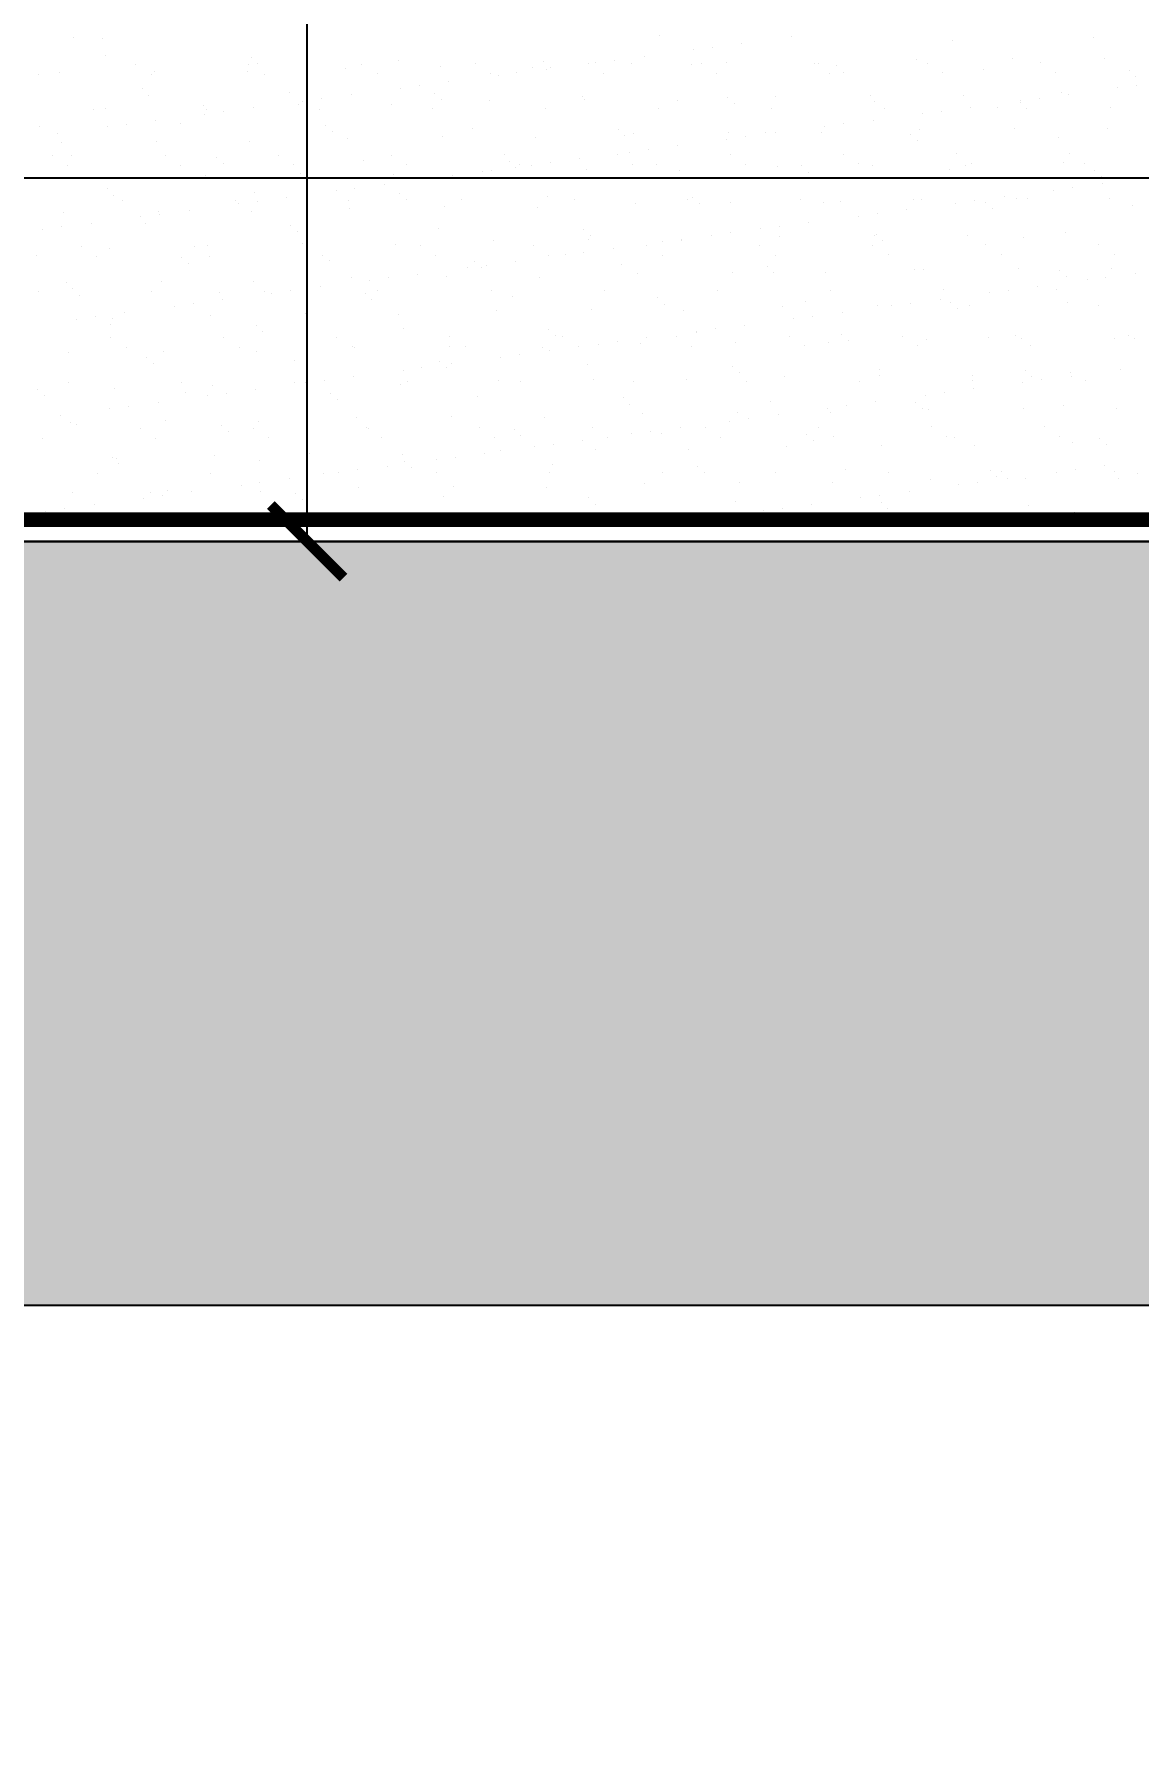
# Model space of a CAD drawing. Header units: centimetres. Extents: x -5119 to 2082, y -6603 to -947.
# Drawn here: x 757.7 to 818.5, y -3573 to -3478.3 of the extents above; entities that cross this region are included whole.
import ezdxf

# ---------------------------------------------------------------- set-up
doc = ezdxf.new("R2010")
doc.units = ezdxf.units.CM
doc.header["$LTSCALE"] = 100
doc.header["$MEASUREMENT"] = 0
for name, color, linetype in [('A807-Details-Railing and Cat ladder$0$A-CONC', 5, 'Continuous'), ('A807-Details-Railing and Cat ladder$0$A-HATCH-14', 14, 'Continuous'), ('A807-Details-Railing and Cat ladder$0$A-HATH-CONC', 253, 'Continuous'), ('A807-Details-Railing and Cat ladder$0$A-WATERPROOFING', 7, 'Continuous'), ('A807-Details-Railing and Cat ladder$0$railiing', 7, 'Continuous')]:
    doc.layers.add(name, color=color, linetype=linetype)
doc.styles.add('A807-Details-Railing and Cat ladder$0$ARIAL', font='arial.ttf', dxfattribs={"width": 0.9})
doc.styles.add('A807-Details-Railing and Cat ladder$0$DIM1', font='simplex.shx', dxfattribs={"width": 0.8})
doc.dimstyles.new('A807-Details-Railing and Cat ladder$0$A-20-DIM-INT', dxfattribs={"dimscale": 20, "dimtxt": 2.5, "dimasz": 0.2, "dimexe": 1, "dimexo": 1, "dimgap": 1, "dimtad": 1, "dimlfac": 0.001, "dimdsep": 46, "dimtxsty": 'A807-Details-Railing and Cat ladder$0$ARIAL', "dimblk": 'A807-Details-Railing and Cat ladder$0$_ARCHTICK', "dimcen": 0.025, "dimclrd": 8, "dimclre": 8, "dimclrt": 7, "dimazin": 2, "dimtfac": 1, "dimtix": 1, "dimtmove": 2, "dimatfit": 3, "dimfxl": 1, "dimtolj": 1, "dimtzin": 0, "dimlwd": -1, "dimlwe": -1, "dimarcsym": 0})

# ---------------------------------------------------------------- blocks, each defined once
blk = doc.blocks.new('A807-Details-Railing and Cat ladder$0$_ARCHTICK')
at = {"color": 0, "linetype": 'ByBlock', "const_width": 0.15}
blk.add_lwpolyline([(-0.5, -0.5), (0.5, 0.5)], dxfattribs=at)
blk = doc.blocks.new('*D24')
at = {"layer": 'A807-Details-Railing and Cat ladder$0$A-HATH-CONC', "color": 8, "ltscale": 0.8, "transparency": 16777216}
for p, q in [((792.714, -3306.479), (752.762, -3306.479)), ((772.762, -3306.479), (772.762, -3331.17)), ((772.762, -3506.241), (772.762, -3446.598)), ((792.714, -3506.241), (752.762, -3506.241))]:
    blk.add_line(p, q, dxfattribs=at)
at = {"layer": 'Defpoints', "color": 0, "ltscale": 0.8, "transparency": 16777216}
for p in [(772.762, -3306.479), (812.714, -3306.479), (812.714, -3506.241)]:
    blk.add_point(p, dxfattribs=at)
at = {"layer": 'A807-Details-Railing and Cat ladder$0$A-HATH-CONC', "color": 8, "ltscale": 0.8, "transparency": 16777216, "xscale": 4, "yscale": 4, "zscale": 4}
for p, rotation in [((772.762, -3306.479), 90), ((772.762, -3506.241), 270)]:
    blk.add_blockref('A807-Details-Railing and Cat ladder$0$_ARCHTICK', p, dxfattribs=dict(at, rotation=rotation))
at = {"layer": 'A807-Details-Railing and Cat ladder$0$A-HATH-CONC', "color": 7, "ltscale": 0.8, "transparency": 16777216, "insert": (757.58, -3388.884), "char_height": 20, "attachment_point": 5, "rotation": 90, "style": 'A807-Details-Railing and Cat ladder$0$DIM1'}
blk.add_mtext('\\A1;199.76', dxfattribs=at)

msp = doc.modelspace()

# ---------------------------------------------------------------- hatches: boundary and pattern name
at = {"layer": 'A807-Details-Railing and Cat ladder$0$A-HATH-CONC', "ltscale": 0.8}
h = msp.add_hatch(color=256, dxfattribs=at)
h.paths.add_polyline_path([(901.381, -3346.431), (881.405, -3366.408), (981.286, -3358.36), (981.286, -3034.824), (901.381, -3034.824)])
h.paths.add_polyline_path([(901.381, -3506.241), (501.989, -3506.241), (501.989, -3548.26), (736.542, -3548.26), (741.768, -3523.653), (741.768, -3572.994), (749.224, -3548.26), (981.286, -3548.26), (981.286, -3358.36), (881.405, -3366.408), (881.405, -3386.384), (901.381, -3386.384)])

# ---------------------------------------------------------------- linework, layer by layer
at = {"layer": 'A807-Details-Railing and Cat ladder$0$A-CONC'}
for p, q in [((502.053, -3506.241), (901.381, -3506.241)), ((901.381, -3506.241), (693.444, -3506.241))]:
    msp.add_line(p, q, dxfattribs=at)
at = {"layer": 'A807-Details-Railing and Cat ladder$0$A-HATCH-14', "color": 8, "linetype": 'Continuous'}
for p, q in [((759.91, -3478.51), (759.91, -3478.51)), ((761.518, -3478.59), (761.518, -3478.59)), ((792.153, -3478.421), (792.153, -3478.421)), ((794.015, -3479.192), (794.015, -3479.192)), ((795.055, -3479.055), (795.055, -3479.055)), ((796.679, -3478.842), (796.679, -3478.842)), ((799.392, -3478.484), (799.392, -3478.484)), ((808.258, -3478.666), (808.258, -3478.666)), ((816.001, -3478.505), (816.001, -3478.505)), ((761.682, -3479.522), (761.682, -3479.522)), ((763.331, -3480.003), (763.331, -3480.003)), ((769.552, -3479.992), (769.552, -3479.992)), ((769.675, -3479.591), (769.675, -3479.591)), ((770.043, -3479.929), (770.043, -3479.929)), ((775.772, -3479.981), (775.772, -3479.981)), ((777.786, -3479.768), (777.786, -3479.768)), ((780.072, -3480.135), (780.072, -3480.135)), ((781.993, -3479.97), (781.993, -3479.97)), ((785.78, -3479.836), (785.78, -3479.836)), ((788.214, -3479.958), (788.214, -3479.958)), ((788.638, -3479.9), (788.638, -3479.9)), ((789.677, -3479.763), (789.677, -3479.763)), ((790.578, -3479.965), (790.578, -3479.965)), ((791.301, -3479.55), (791.301, -3479.55)), ((793.891, -3480.013), (793.891, -3480.013)), ((794.435, -3479.947), (794.435, -3479.947)), ((795.807, -3479.898), (795.807, -3479.898)), ((800.656, -3479.936), (800.656, -3479.936)), ((800.917, -3479.923), (800.917, -3479.923)), ((801.884, -3480.082), (801.884, -3480.082)), ((806.312, -3479.728), (806.312, -3479.728)), ((806.877, -3479.924), (806.877, -3479.924)), ((811.541, -3479.662), (811.541, -3479.662)), ((813.098, -3479.913), (813.098, -3479.913)), ((816.651, -3479.686), (816.651, -3479.686)), ((757.952, -3480.551), (757.952, -3480.551)), ((759.109, -3480.438), (759.109, -3480.438)), ((764.173, -3480.54), (764.173, -3480.54)), ((764.338, -3480.371), (764.338, -3480.371)), ((769.448, -3480.396), (769.448, -3480.396)), ((770.394, -3480.529), (770.394, -3480.529)), ((774.844, -3480.201), (774.844, -3480.201)), ((776.615, -3480.517), (776.615, -3480.517)), ((780.547, -3480.965), (780.547, -3480.965)), ((782.836, -3480.506), (782.836, -3480.506)), ((783.26, -3480.608), (783.26, -3480.608)), ((784.3, -3480.471), (784.3, -3480.471)), ((785.183, -3480.159), (785.183, -3480.159)), ((785.924, -3480.257), (785.924, -3480.257)), ((786.148, -3480.174), (786.148, -3480.174)), ((789.057, -3480.495), (789.057, -3480.495)), ((795.277, -3480.484), (795.277, -3480.484)), ((801.498, -3480.472), (801.498, -3480.472)), ((802.253, -3480.419), (802.253, -3480.419)), ((807.719, -3480.461), (807.719, -3480.461)), ((809.996, -3480.258), (809.996, -3480.258)), ((813.94, -3480.45), (813.94, -3480.45)), ((817.989, -3480.327), (817.989, -3480.327)), ((818.357, -3480.664), (818.357, -3480.664)), ((763.67, -3481.344), (763.67, -3481.344)), ((764.038, -3481.682), (764.038, -3481.682)), ((771.781, -3481.521), (771.781, -3481.521)), ((772.506, -3482.024), (772.506, -3482.024)), ((773.546, -3481.887), (773.546, -3481.887)), ((775.17, -3481.673), (775.17, -3481.673)), ((777.883, -3481.316), (777.883, -3481.316)), ((778.923, -3481.179), (778.923, -3481.179)), ((779.775, -3481.59), (779.775, -3481.59)), ((780.143, -3481.927), (780.143, -3481.927)), ((782.774, -3482.008), (782.774, -3482.008)), ((787.886, -3481.766), (787.886, -3481.766)), ((788.003, -3481.941), (788.003, -3481.941)), ((793.113, -3481.966), (793.113, -3481.966)), ((795.879, -3481.835), (795.879, -3481.835)), ((798.508, -3481.771), (798.508, -3481.771)), ((803.737, -3481.704), (803.737, -3481.704)), ((803.991, -3482.012), (803.991, -3482.012)), ((808.847, -3481.729), (808.847, -3481.729)), ((811.988, -3481.998), (811.988, -3481.998)), ((813.028, -3481.861), (813.028, -3481.861)), ((814.242, -3481.535), (814.242, -3481.535)), ((814.652, -3481.648), (814.652, -3481.648)), ((817.365, -3481.29), (817.365, -3481.29)), ((818.405, -3481.153), (818.405, -3481.153)), ((760.985, -3482.483), (760.985, -3482.483)), ((761.644, -3482.439), (761.644, -3482.439)), ((767.039, -3482.244), (767.039, -3482.244)), ((767.129, -3482.732), (767.129, -3482.732)), ((767.206, -3482.472), (767.206, -3482.472)), ((768.169, -3482.595), (768.169, -3482.595)), ((769.793, -3482.381), (769.793, -3482.381)), ((772.268, -3482.178), (772.268, -3482.178)), ((773.427, -3482.461), (773.427, -3482.461)), ((777.378, -3482.202), (777.378, -3482.202)), ((779.647, -3482.449), (779.647, -3482.449)), ((785.868, -3482.438), (785.868, -3482.438)), ((792.089, -3482.427), (792.089, -3482.427)), ((796.247, -3482.172), (796.247, -3482.172)), ((798.31, -3482.416), (798.31, -3482.416)), ((804.531, -3482.404), (804.531, -3482.404)), ((806.611, -3482.706), (806.611, -3482.706)), ((807.651, -3482.569), (807.651, -3482.569)), ((809.275, -3482.355), (809.275, -3482.355)), ((810.752, -3482.393), (810.752, -3482.393)), ((811.984, -3482.08), (811.984, -3482.08)), ((812.352, -3482.418), (812.352, -3482.418)), ((816.973, -3482.382), (816.973, -3482.382)), ((758.033, -3483.435), (758.033, -3483.435)), ((759.039, -3483.797), (759.039, -3483.797)), ((761.752, -3483.44), (761.752, -3483.44)), ((762.792, -3483.303), (762.792, -3483.303)), ((764.416, -3483.089), (764.416, -3483.089)), ((765.776, -3483.274), (765.776, -3483.274)), ((773.77, -3483.343), (773.77, -3483.343)), ((774.138, -3483.68), (774.138, -3483.68)), ((781.881, -3483.52), (781.881, -3483.52)), ((789.874, -3483.588), (789.874, -3483.588)), ((790.242, -3483.926), (790.242, -3483.926)), ((790.704, -3483.814), (790.704, -3483.814)), ((795.933, -3483.747), (795.933, -3483.747)), ((797.985, -3483.765), (797.985, -3483.765)), ((798.52, -3483.771), (798.52, -3483.771)), ((801.043, -3483.772), (801.043, -3483.772)), ((801.234, -3483.414), (801.234, -3483.414)), ((802.273, -3483.277), (802.273, -3483.277)), ((803.897, -3483.063), (803.897, -3483.063)), ((805.979, -3483.834), (805.979, -3483.834)), ((806.438, -3483.577), (806.438, -3483.577)), ((811.667, -3483.511), (811.667, -3483.511)), ((816.777, -3483.535), (816.777, -3483.535)), ((759.235, -3484.287), (759.235, -3484.287)), ((764.464, -3484.22), (764.464, -3484.22)), ((769.574, -3484.245), (769.574, -3484.245)), ((774.969, -3484.051), (774.969, -3484.051)), ((780.198, -3483.984), (780.198, -3483.984)), ((785.308, -3484.008), (785.308, -3484.008)), ((790.479, -3484.83), (790.479, -3484.83)), ((791.519, -3484.693), (791.519, -3484.693)), ((793.143, -3484.479), (793.143, -3484.479)), ((795.857, -3484.122), (795.857, -3484.122)), ((796.896, -3483.985), (796.896, -3483.985)), ((806.347, -3484.171), (806.347, -3484.171)), ((814.09, -3484.01), (814.09, -3484.01)), ((758.723, -3485.017), (758.723, -3485.017)), ((759.566, -3485.554), (759.566, -3485.554)), ((759.771, -3485.028), (759.771, -3485.028)), ((764.944, -3485.006), (764.944, -3485.006)), ((765.786, -3485.542), (765.786, -3485.542)), ((767.764, -3485.096), (767.764, -3485.096)), ((768.133, -3485.434), (768.133, -3485.434)), ((771.165, -3484.994), (771.165, -3484.994)), ((772.007, -3485.531), (772.007, -3485.531)), ((775.876, -3485.273), (775.876, -3485.273)), ((777.386, -3484.983), (777.386, -3484.983)), ((778.228, -3485.52), (778.228, -3485.52)), ((783.607, -3484.972), (783.607, -3484.972)), ((783.869, -3485.341), (783.869, -3485.341)), ((784.237, -3485.679), (784.237, -3485.679)), ((784.449, -3485.508), (784.449, -3485.508)), ((785.102, -3485.538), (785.102, -3485.538)), ((786.142, -3485.401), (786.142, -3485.401)), ((787.766, -3485.187), (787.766, -3485.187)), ((788.128, -3485.79), (788.128, -3485.79)), ((789.828, -3484.96), (789.828, -3484.96)), ((790.67, -3485.497), (790.67, -3485.497)), ((791.98, -3485.518), (791.98, -3485.518)), ((793.239, -3485.815), (793.239, -3485.815)), ((796.048, -3484.949), (796.048, -3484.949)), ((796.891, -3485.486), (796.891, -3485.486)), ((798.634, -3485.62), (798.634, -3485.62)), ((799.974, -3485.587), (799.974, -3485.587)), ((802.269, -3484.938), (802.269, -3484.938)), ((803.112, -3485.475), (803.112, -3485.475)), ((803.863, -3485.554), (803.863, -3485.554)), ((808.085, -3485.763), (808.085, -3485.763)), ((808.49, -3484.927), (808.49, -3484.927)), ((808.973, -3485.578), (808.973, -3485.578)), ((809.333, -3485.463), (809.333, -3485.463)), ((814.368, -3485.384), (814.368, -3485.384)), ((814.711, -3484.915), (814.711, -3484.915)), ((815.553, -3485.452), (815.553, -3485.452)), ((816.078, -3485.832), (816.078, -3485.832)), ((767.165, -3486.093), (767.165, -3486.093)), ((772.394, -3486.027), (772.394, -3486.027)), ((777.504, -3486.051), (777.504, -3486.051)), ((779.725, -3486.246), (779.725, -3486.246)), ((780.765, -3486.109), (780.765, -3486.109)), ((782.389, -3485.895), (782.389, -3485.895)), ((782.899, -3485.857), (782.899, -3485.857)), ((800.342, -3485.924), (800.342, -3485.924)), ((816.446, -3486.169), (816.446, -3486.169))]:
    msp.add_line(p, q, dxfattribs=at)
at = {"layer": 'A807-Details-Railing and Cat ladder$0$A-HATCH-14', "linetype": 'Continuous'}
for p, q in [((761.77, -3486.288), (761.77, -3486.288)), ((777.012, -3486.603), (777.012, -3486.603)), ((816.494, -3486.577), (816.494, -3486.577)), ((761.759, -3486.849), (761.759, -3486.849)), ((762.128, -3487.187), (762.128, -3487.187)), ((762.598, -3487.486), (762.598, -3487.486)), ((768.819, -3487.474), (768.819, -3487.474)), ((768.971, -3487.662), (768.971, -3487.662)), ((769.871, -3487.026), (769.871, -3487.026)), ((770.011, -3487.525), (770.011, -3487.525)), ((771.635, -3487.311), (771.635, -3487.311)), ((774.348, -3486.954), (774.348, -3486.954)), ((775.04, -3487.463), (775.04, -3487.463)), ((775.388, -3486.817), (775.388, -3486.817)), ((777.864, -3487.095), (777.864, -3487.095)), ((778.232, -3487.432), (778.232, -3487.432)), ((781.261, -3487.452), (781.261, -3487.452)), ((785.975, -3487.271), (785.975, -3487.271)), ((787.482, -3487.44), (787.482, -3487.44)), ((790.83, -3487.663), (790.83, -3487.663)), ((793.703, -3487.429), (793.703, -3487.429)), ((793.969, -3487.34), (793.969, -3487.34)), ((794.337, -3487.677), (794.337, -3487.677)), ((796.059, -3487.596), (796.059, -3487.596)), ((799.923, -3487.418), (799.923, -3487.418)), ((801.169, -3487.621), (801.169, -3487.621)), ((802.08, -3487.517), (802.08, -3487.517)), ((806.144, -3487.406), (806.144, -3487.406)), ((806.564, -3487.426), (806.564, -3487.426)), ((808.453, -3487.636), (808.453, -3487.636)), ((809.492, -3487.499), (809.492, -3487.499)), ((810.073, -3487.585), (810.073, -3487.585)), ((811.116, -3487.285), (811.116, -3487.285)), ((811.793, -3487.36), (811.793, -3487.36)), ((812.365, -3487.395), (812.365, -3487.395)), ((813.83, -3486.928), (813.83, -3486.928)), ((814.87, -3486.791), (814.87, -3486.791)), ((816.903, -3487.384), (816.903, -3487.384)), ((759.361, -3488.136), (759.361, -3488.136)), ((763.594, -3488.37), (763.594, -3488.37)), ((764.59, -3488.069), (764.59, -3488.069)), ((764.633, -3488.233), (764.633, -3488.233)), ((766.257, -3488.019), (766.257, -3488.019)), ((769.7, -3488.094), (769.7, -3488.094)), ((775.095, -3487.9), (775.095, -3487.9)), ((780.324, -3487.833), (780.324, -3487.833)), ((785.434, -3487.857), (785.434, -3487.857)), ((803.075, -3488.344), (803.075, -3488.344)), ((804.115, -3488.207), (804.115, -3488.207)), ((805.739, -3487.993), (805.739, -3487.993)), ((810.441, -3487.923), (810.441, -3487.923)), ((818.184, -3487.762), (818.184, -3487.762)), ((758.217, -3489.077), (758.217, -3489.077)), ((759.256, -3488.941), (759.256, -3488.941)), ((760.88, -3488.727), (760.88, -3488.727)), ((763.865, -3488.779), (763.865, -3488.779)), ((771.859, -3488.848), (771.859, -3488.848)), ((772.227, -3489.185), (772.227, -3489.185)), ((779.97, -3489.025), (779.97, -3489.025)), ((787.963, -3489.093), (787.963, -3489.093)), ((788.332, -3489.431), (788.332, -3489.431)), ((794.985, -3489.409), (794.985, -3489.409)), ((796.075, -3489.27), (796.075, -3489.27)), ((797.698, -3489.052), (797.698, -3489.052)), ((798.738, -3488.915), (798.738, -3488.915)), ((798.76, -3489.469), (798.76, -3489.469)), ((800.362, -3488.701), (800.362, -3488.701)), ((803.989, -3489.403), (803.989, -3489.403)), ((804.068, -3489.339), (804.068, -3489.339)), ((809.099, -3489.427), (809.099, -3489.427)), ((812.179, -3489.515), (812.179, -3489.515)), ((814.494, -3489.233), (814.494, -3489.233)), ((757.86, -3490.533), (757.86, -3490.533)), ((760.336, -3490.019), (760.336, -3490.019)), ((761.179, -3490.556), (761.179, -3490.556)), ((761.896, -3490.137), (761.896, -3490.137)), ((766.557, -3490.008), (766.557, -3490.008)), ((767.291, -3489.942), (767.291, -3489.942)), ((767.4, -3490.545), (767.4, -3490.545)), ((772.52, -3489.876), (772.52, -3489.876)), ((772.778, -3489.997), (772.778, -3489.997)), ((773.621, -3490.533), (773.621, -3490.533)), ((777.63, -3489.9), (777.63, -3489.9)), ((778.999, -3489.985), (778.999, -3489.985)), ((779.842, -3490.522), (779.842, -3490.522)), ((783.025, -3489.706), (783.025, -3489.706)), ((785.22, -3489.974), (785.22, -3489.974)), ((786.062, -3490.511), (786.062, -3490.511)), ((786.944, -3490.468), (786.944, -3490.468)), ((787.984, -3490.331), (787.984, -3490.331)), ((788.254, -3489.639), (788.254, -3489.639)), ((789.608, -3490.117), (789.608, -3490.117)), ((791.441, -3489.963), (791.441, -3489.963)), ((792.283, -3490.499), (792.283, -3490.499)), ((792.321, -3489.76), (792.321, -3489.76)), ((793.361, -3489.623), (793.361, -3489.623)), ((793.364, -3489.664), (793.364, -3489.664)), ((797.662, -3489.951), (797.662, -3489.951)), ((798.504, -3490.488), (798.504, -3490.488)), ((803.883, -3489.94), (803.883, -3489.94)), ((804.436, -3489.676), (804.436, -3489.676)), ((804.725, -3490.477), (804.725, -3490.477)), ((810.104, -3489.929), (810.104, -3489.929)), ((810.946, -3490.465), (810.946, -3490.465)), ((816.324, -3489.918), (816.324, -3489.918)), ((817.167, -3490.454), (817.167, -3490.454)), ((765.854, -3490.601), (765.854, -3490.601)), ((766.222, -3490.939), (766.222, -3490.939)), ((773.965, -3490.778), (773.965, -3490.778)), ((781.567, -3491.175), (781.567, -3491.175)), ((781.958, -3490.847), (781.958, -3490.847)), ((782.327, -3491.184), (782.327, -3491.184)), ((782.607, -3491.039), (782.607, -3491.039)), ((784.231, -3490.825), (784.231, -3490.825)), ((790.07, -3491.023), (790.07, -3491.023)), ((796.184, -3491.445), (796.184, -3491.445)), ((798.063, -3491.092), (798.063, -3491.092)), ((798.431, -3491.429), (798.431, -3491.429)), ((801.295, -3491.47), (801.295, -3491.47)), ((806.174, -3491.268), (806.174, -3491.268)), ((806.69, -3491.276), (806.69, -3491.276)), ((811.919, -3491.209), (811.919, -3491.209)), ((814.168, -3491.337), (814.168, -3491.337)), ((817.029, -3491.233), (817.029, -3491.233)), ((818.335, -3491.507), (818.335, -3491.507)), ((759.487, -3491.985), (759.487, -3491.985)), ((759.849, -3492.355), (759.849, -3492.355)), ((764.716, -3491.919), (764.716, -3491.919)), ((769.826, -3491.943), (769.826, -3491.943)), ((771.852, -3492.454), (771.852, -3492.454)), ((773.476, -3492.241), (773.476, -3492.241)), ((775.221, -3491.749), (775.221, -3491.749)), ((776.19, -3491.883), (776.19, -3491.883)), ((777.23, -3491.746), (777.23, -3491.746)), ((778.854, -3491.533), (778.854, -3491.533)), ((780.45, -3491.682), (780.45, -3491.682)), ((782.874, -3492.454), (782.874, -3492.454)), ((785.56, -3491.706), (785.56, -3491.706)), ((789.095, -3492.443), (789.095, -3492.443)), ((790.955, -3491.512), (790.955, -3491.512)), ((795.316, -3492.431), (795.316, -3492.431)), ((801.537, -3492.42), (801.537, -3492.42)), ((807.758, -3492.409), (807.758, -3492.409)), ((811.334, -3492.429), (811.334, -3492.429)), ((812.958, -3492.215), (812.958, -3492.215)), ((813.979, -3492.397), (813.979, -3492.397)), ((814.536, -3491.675), (814.536, -3491.675)), ((815.672, -3491.858), (815.672, -3491.858)), ((816.711, -3491.721), (816.711, -3491.721)), ((757.991, -3492.499), (757.991, -3492.499)), ((760.217, -3492.692), (760.217, -3492.692)), ((764.211, -3492.488), (764.211, -3492.488)), ((765.435, -3493.299), (765.435, -3493.299)), ((766.475, -3493.162), (766.475, -3493.162)), ((767.96, -3492.531), (767.96, -3492.531)), ((768.099, -3492.948), (768.099, -3492.948)), ((770.432, -3492.477), (770.432, -3492.477)), ((770.813, -3492.591), (770.813, -3492.591)), ((775.953, -3492.6), (775.953, -3492.6)), ((776.321, -3492.937), (776.321, -3492.937)), ((776.653, -3492.465), (776.653, -3492.465)), ((784.064, -3492.776), (784.064, -3492.776)), ((792.058, -3492.845), (792.058, -3492.845)), ((792.426, -3493.183), (792.426, -3493.183)), ((798.886, -3493.318), (798.886, -3493.318)), ((800.169, -3493.022), (800.169, -3493.022)), ((804.115, -3493.252), (804.115, -3493.252)), ((804.917, -3493.273), (804.917, -3493.273)), ((805.957, -3493.137), (805.957, -3493.137)), ((807.581, -3492.923), (807.581, -3492.923)), ((808.162, -3493.09), (808.162, -3493.09)), ((809.225, -3493.276), (809.225, -3493.276)), ((810.294, -3492.566), (810.294, -3492.566)), ((814.62, -3493.082), (814.62, -3493.082)), ((816.274, -3493.267), (816.274, -3493.267)), ((760.058, -3494.007), (760.058, -3494.007)), ((761.098, -3493.87), (761.098, -3493.87)), ((761.955, -3494.284), (761.955, -3494.284)), ((762.021, -3493.986), (762.021, -3493.986)), ((762.722, -3493.656), (762.722, -3493.656)), ((767.417, -3493.791), (767.417, -3493.791)), ((772.646, -3493.725), (772.646, -3493.725)), ((777.756, -3493.749), (777.756, -3493.749)), ((783.151, -3493.555), (783.151, -3493.555)), ((788.38, -3493.488), (788.38, -3493.488)), ((793.49, -3493.513), (793.49, -3493.513)), ((796.827, -3494.339), (796.827, -3494.339)), ((799.54, -3493.981), (799.54, -3493.981)), ((800.58, -3493.844), (800.58, -3493.844)), ((802.204, -3493.631), (802.204, -3493.631)), ((808.531, -3493.428), (808.531, -3493.428)), ((761.95, -3495.021), (761.95, -3495.021)), ((768.171, -3495.01), (768.171, -3495.01)), ((769.948, -3494.353), (769.948, -3494.353)), ((770.316, -3494.69), (770.316, -3494.69)), ((774.392, -3494.999), (774.392, -3494.999)), ((778.059, -3494.53), (778.059, -3494.53)), ((780.612, -3494.988), (780.612, -3494.988)), ((786.053, -3494.598), (786.053, -3494.598)), ((786.421, -3494.936), (786.421, -3494.936)), ((786.833, -3494.976), (786.833, -3494.976)), ((789.826, -3495.26), (789.826, -3495.26)), ((791.45, -3495.046), (791.45, -3495.046)), ((793.054, -3494.965), (793.054, -3494.965)), ((794.163, -3494.689), (794.163, -3494.689)), ((794.164, -3494.775), (794.164, -3494.775)), ((795.203, -3494.552), (795.203, -3494.552)), ((796.31, -3495.294), (796.31, -3495.294)), ((799.275, -3494.954), (799.275, -3494.954)), ((802.157, -3494.844), (802.157, -3494.844)), ((802.526, -3495.181), (802.526, -3495.181)), ((805.496, -3494.942), (805.496, -3494.942)), ((806.816, -3495.125), (806.816, -3495.125)), ((810.269, -3495.02), (810.269, -3495.02)), ((811.717, -3494.931), (811.717, -3494.931)), ((812.045, -3495.058), (812.045, -3495.058)), ((817.155, -3495.082), (817.155, -3495.082)), ((817.938, -3494.92), (817.938, -3494.92)), ((818.262, -3495.089), (818.262, -3495.089)), ((759.612, -3495.834), (759.612, -3495.834)), ((762.792, -3495.558), (762.792, -3495.558)), ((763.943, -3496.106), (763.943, -3496.106)), ((764.841, -3495.768), (764.841, -3495.768)), ((769.013, -3495.547), (769.013, -3495.547)), ((769.951, -3495.792), (769.951, -3495.792)), ((775.234, -3495.536), (775.234, -3495.536)), ((775.347, -3495.598), (775.347, -3495.598)), ((780.576, -3495.531), (780.576, -3495.531)), ((781.455, -3495.524), (781.455, -3495.524)), ((783.409, -3496.105), (783.409, -3496.105)), ((784.448, -3495.968), (784.448, -3495.968)), ((785.686, -3495.556), (785.686, -3495.556)), ((786.073, -3495.754), (786.073, -3495.754)), ((787.676, -3495.513), (787.676, -3495.513)), ((788.786, -3495.397), (788.786, -3495.397)), ((791.081, -3495.361), (791.081, -3495.361)), ((793.897, -3495.502), (793.897, -3495.502)), ((800.118, -3495.49), (800.118, -3495.49)), ((801.42, -3495.319), (801.42, -3495.319)), ((806.338, -3495.479), (806.338, -3495.479)), ((812.559, -3495.468), (812.559, -3495.468)), ((764.311, -3496.444), (764.311, -3496.444)), ((772.054, -3496.283), (772.054, -3496.283)), ((775.318, -3497.17), (775.318, -3497.17)), ((778.032, -3496.813), (778.032, -3496.813)), ((779.071, -3496.676), (779.071, -3496.676)), ((780.048, -3496.352), (780.048, -3496.352)), ((780.416, -3496.689), (780.416, -3496.689)), ((780.695, -3496.462), (780.695, -3496.462)), ((788.159, -3496.528), (788.159, -3496.528)), ((796.152, -3496.597), (796.152, -3496.597)), ((796.52, -3496.934), (796.52, -3496.934)), ((799.011, -3497.167), (799.011, -3497.167)), ((804.24, -3497.101), (804.24, -3497.101)), ((804.263, -3496.774), (804.263, -3496.774)), ((809.35, -3497.125), (809.35, -3497.125)), ((812.257, -3496.842), (812.257, -3496.842)), ((812.625, -3497.18), (812.625, -3497.18)), ((814.746, -3496.931), (814.746, -3496.931)), ((814.8, -3497.144), (814.8, -3497.144)), ((817.513, -3496.787), (817.513, -3496.787)), ((757.938, -3497.86), (757.938, -3497.86)), ((759.604, -3497.501), (759.604, -3497.501)), ((762.147, -3497.835), (762.147, -3497.835)), ((765.825, -3497.49), (765.825, -3497.49)), ((766.049, -3498.036), (766.049, -3498.036)), ((767.543, -3497.641), (767.543, -3497.641)), ((768.317, -3498.092), (768.317, -3498.092)), ((769.941, -3497.878), (769.941, -3497.878)), ((772.046, -3497.479), (772.046, -3497.479)), ((772.654, -3497.521), (772.654, -3497.521)), ((772.772, -3497.574), (772.772, -3497.574)), ((773.694, -3497.384), (773.694, -3497.384)), ((774.043, -3498.105), (774.043, -3498.105)), ((777.882, -3497.598), (777.882, -3497.598)), ((778.267, -3497.468), (778.267, -3497.468)), ((783.277, -3497.404), (783.277, -3497.404)), ((784.487, -3497.456), (784.487, -3497.456)), ((788.506, -3497.337), (788.506, -3497.337)), ((790.708, -3497.445), (790.708, -3497.445)), ((793.616, -3497.362), (793.616, -3497.362)), ((796.929, -3497.434), (796.929, -3497.434)), ((803.15, -3497.422), (803.15, -3497.422)), ((807.799, -3498.066), (807.799, -3498.066)), ((809.371, -3497.411), (809.371, -3497.411)), ((809.423, -3497.852), (809.423, -3497.852)), ((812.136, -3497.495), (812.136, -3497.495)), ((813.176, -3497.358), (813.176, -3497.358)), ((815.592, -3497.4), (815.592, -3497.4)), ((758.306, -3498.197), (758.306, -3498.197)), ((761.9, -3498.937), (761.9, -3498.937)), ((762.94, -3498.8), (762.94, -3498.8)), ((764.564, -3498.586), (764.564, -3498.586)), ((767.277, -3498.229), (767.277, -3498.229)), ((774.411, -3498.442), (774.411, -3498.442)), ((782.154, -3498.282), (782.154, -3498.282)), ((790.147, -3498.35), (790.147, -3498.35)), ((790.515, -3498.688), (790.515, -3498.688)), ((798.258, -3498.527), (798.258, -3498.527)), ((801.382, -3498.911), (801.382, -3498.911)), ((802.422, -3498.774), (802.422, -3498.774)), ((804.046, -3498.56), (804.046, -3498.56)), ((806.252, -3498.595), (806.252, -3498.595)), ((806.62, -3498.933), (806.62, -3498.933)), ((806.759, -3498.203), (806.759, -3498.203)), ((806.942, -3498.974), (806.942, -3498.974)), ((812.171, -3498.907), (812.171, -3498.907)), ((814.363, -3498.772), (814.363, -3498.772)), ((817.281, -3498.931), (817.281, -3498.931)), ((759.187, -3499.294), (759.187, -3499.294)), ((759.738, -3499.683), (759.738, -3499.683)), ((760.044, -3499.79), (760.044, -3499.79)), ((763.563, -3500.024), (763.563, -3500.024)), ((764.967, -3499.617), (764.967, -3499.617)), ((768.037, -3499.858), (768.037, -3499.858)), ((769.784, -3500.012), (769.784, -3500.012)), ((770.077, -3499.641), (770.077, -3499.641)), ((775.473, -3499.447), (775.473, -3499.447)), ((776.005, -3500.001), (776.005, -3500.001)), ((780.702, -3499.38), (780.702, -3499.38)), ((782.226, -3499.99), (782.226, -3499.99)), ((785.812, -3499.405), (785.812, -3499.405)), ((788.447, -3499.979), (788.447, -3499.979)), ((791.207, -3499.21), (791.207, -3499.21)), ((793.291, -3499.976), (793.291, -3499.976)), ((794.668, -3499.967), (794.668, -3499.967)), ((796.005, -3499.619), (796.005, -3499.619)), ((796.436, -3499.144), (796.436, -3499.144)), ((797.045, -3499.482), (797.045, -3499.482)), ((798.669, -3499.268), (798.669, -3499.268)), ((800.888, -3499.956), (800.888, -3499.956)), ((801.546, -3499.168), (801.546, -3499.168)), ((807.109, -3499.945), (807.109, -3499.945)), ((813.33, -3499.933), (813.33, -3499.933)), ((758.185, -3500.572), (758.185, -3500.572)), ((764.406, -3500.56), (764.406, -3500.56)), ((768.406, -3500.196), (768.406, -3500.196)), ((770.626, -3500.549), (770.626, -3500.549)), ((776.149, -3500.035), (776.149, -3500.035)), ((776.847, -3500.538), (776.847, -3500.538)), ((783.068, -3500.526), (783.068, -3500.526)), ((784.142, -3500.103), (784.142, -3500.103)), ((784.51, -3500.441), (784.51, -3500.441)), ((786.29, -3500.898), (786.29, -3500.898)), ((787.914, -3500.684), (787.914, -3500.684)), ((789.289, -3500.515), (789.289, -3500.515)), ((790.628, -3500.327), (790.628, -3500.327)), ((791.667, -3500.19), (791.667, -3500.19)), ((792.253, -3500.28), (792.253, -3500.28)), ((795.51, -3500.504), (795.51, -3500.504)), ((800.247, -3500.349), (800.247, -3500.349)), ((800.615, -3500.686), (800.615, -3500.686)), ((801.731, -3500.493), (801.731, -3500.493)), ((804.366, -3500.95), (804.366, -3500.95)), ((807.952, -3500.481), (807.952, -3500.481)), ((808.358, -3500.525), (808.358, -3500.525)), ((809.476, -3500.974), (809.476, -3500.974)), ((814.173, -3500.47), (814.173, -3500.47)), ((814.872, -3500.78), (814.872, -3500.78)), ((816.351, -3500.594), (816.351, -3500.594)), ((816.719, -3500.931), (816.719, -3500.931)), ((762.032, -3501.611), (762.032, -3501.611)), ((762.273, -3501.684), (762.273, -3501.684)), ((767.668, -3501.49), (767.668, -3501.49)), ((770.144, -3501.788), (770.144, -3501.788)), ((772.897, -3501.423), (772.897, -3501.423)), ((778.007, -3501.447), (778.007, -3501.447)), ((778.137, -3501.857), (778.137, -3501.857)), ((779.873, -3501.743), (779.873, -3501.743)), ((780.913, -3501.606), (780.913, -3501.606)), ((782.537, -3501.392), (782.537, -3501.392)), ((783.403, -3501.253), (783.403, -3501.253)), ((785.25, -3501.035), (785.25, -3501.035)), ((788.632, -3501.186), (788.632, -3501.186)), ((793.742, -3501.211), (793.742, -3501.211)), ((799.137, -3501.016), (799.137, -3501.016)), ((761.217, -3502.504), (761.217, -3502.504)), ((762.401, -3501.949), (762.401, -3501.949)), ((767.438, -3502.492), (767.438, -3502.492)), ((771.783, -3502.808), (771.783, -3502.808)), ((773.659, -3502.481), (773.659, -3502.481)), ((774.496, -3502.451), (774.496, -3502.451)), ((775.536, -3502.314), (775.536, -3502.314)), ((777.16, -3502.1), (777.16, -3502.1)), ((778.505, -3502.194), (778.505, -3502.194)), ((779.88, -3502.47), (779.88, -3502.47)), ((786.101, -3502.458), (786.101, -3502.458)), ((786.248, -3502.033), (786.248, -3502.033)), ((792.322, -3502.447), (792.322, -3502.447)), ((794.242, -3502.102), (794.242, -3502.102)), ((794.61, -3502.439), (794.61, -3502.439)), ((798.543, -3502.436), (798.543, -3502.436)), ((802.353, -3502.279), (802.353, -3502.279)), ((804.763, -3502.425), (804.763, -3502.425)), ((807.067, -3502.823), (807.067, -3502.823)), ((810.346, -3502.347), (810.346, -3502.347)), ((810.714, -3502.685), (810.714, -3502.685)), ((810.984, -3502.413), (810.984, -3502.413)), ((811.265, -3502.782), (811.265, -3502.782)), ((812.296, -3502.756), (812.296, -3502.756)), ((813.978, -3502.425), (813.978, -3502.425)), ((815.018, -3502.288), (815.018, -3502.288)), ((816.642, -3502.074), (816.642, -3502.074)), ((817.205, -3502.402), (817.205, -3502.402)), ((817.406, -3502.781), (817.406, -3502.781)), ((818.457, -3502.524), (818.457, -3502.524)), ((759.864, -3503.532), (759.864, -3503.532)), ((764.138, -3503.541), (764.138, -3503.541)), ((764.782, -3503.73), (764.782, -3503.73)), ((765.093, -3503.466), (765.093, -3503.466)), ((766.406, -3503.516), (766.406, -3503.516)), ((769.119, -3503.159), (769.119, -3503.159)), ((770.159, -3503.022), (770.159, -3503.022)), ((770.203, -3503.49), (770.203, -3503.49)), ((772.132, -3503.61), (772.132, -3503.61)), ((775.599, -3503.296), (775.599, -3503.296)), ((780.243, -3503.787), (780.243, -3503.787)), ((780.827, -3503.229), (780.827, -3503.229)), ((785.938, -3503.254), (785.938, -3503.254)), ((791.333, -3503.059), (791.333, -3503.059)), ((796.562, -3502.993), (796.562, -3502.993)), ((801.672, -3503.017), (801.672, -3503.017)), ((804.264, -3503.704), (804.264, -3503.704)), ((805.888, -3503.49), (805.888, -3503.49)), ((808.601, -3503.133), (808.601, -3503.133)), ((809.641, -3502.996), (809.641, -3502.996)), ((758.365, -3504.574), (758.365, -3504.574)), ((759.405, -3504.437), (759.405, -3504.437)), ((761.029, -3504.224), (761.029, -3504.224)), ((763.742, -3503.866), (763.742, -3503.866)), ((772.5, -3503.947), (772.5, -3503.947)), ((788.236, -3503.855), (788.236, -3503.855)), ((788.605, -3504.193), (788.605, -3504.193)), ((796.348, -3504.032), (796.348, -3504.032)), ((797.847, -3504.549), (797.847, -3504.549)), ((798.886, -3504.412), (798.886, -3504.412)), ((800.51, -3504.198), (800.51, -3504.198)), ((803.224, -3503.841), (803.224, -3503.841)), ((804.341, -3504.101), (804.341, -3504.101)), ((804.709, -3504.438), (804.709, -3504.438)), ((812.452, -3504.277), (812.452, -3504.277)), ((814.998, -3504.629), (814.998, -3504.629)), ((758.956, -3505.037), (758.956, -3505.037)), ((765.177, -3505.026), (765.177, -3505.026)), ((771.397, -3505.015), (771.397, -3505.015)), ((777.618, -3505.003), (777.618, -3505.003)), ((783.839, -3504.992), (783.839, -3504.992)), ((788.758, -3505.035), (788.758, -3505.035)), ((790.06, -3504.981), (790.06, -3504.981)), ((795.133, -3504.906), (795.133, -3504.906)), ((796.281, -3504.969), (796.281, -3504.969)), ((799.263, -3504.866), (799.263, -3504.866)), ((802.502, -3504.958), (802.502, -3504.958)), ((804.492, -3504.799), (804.492, -3504.799)), ((808.723, -3504.947), (808.723, -3504.947)), ((809.602, -3504.823), (809.602, -3504.823)), ((814.944, -3504.936), (814.944, -3504.936))]:
    msp.add_line(p, q, dxfattribs=at)
at = {"layer": 'A807-Details-Railing and Cat ladder$0$A-WATERPROOFING', "linetype": 'Continuous', "ltscale": 100}
msp.add_line((901.381, -3486.265), (526.724, -3486.265), dxfattribs=at)
at = {"layer": 'A807-Details-Railing and Cat ladder$0$A-WATERPROOFING', "ltscale": 100, "const_width": 0.799}
msp.add_lwpolyline([(900.182, -3386.384), (900.182, -3505.043), (501.989, -3505.043)], dxfattribs=at)
at = {"layer": 'A807-Details-Railing and Cat ladder$0$railiing', "color": 8}
msp.add_lwpolyline([(482.013, -3548.26), (736.542, -3548.26), (741.768, -3523.653), (741.768, -3572.994), (749.224, -3548.26), (1001.262, -3548.26)], dxfattribs=at)

# ---------------------------------------------------------------- dimensions: what is measured, and where the dimension line sits
at = {"layer": 'A807-Details-Railing and Cat ladder$0$A-HATH-CONC', "ltscale": 0.8}
dim = msp.add_linear_dim(base=(772.762, -3306.479), p1=(812.714, -3506.241), p2=(812.714, -3306.479), angle=90, dimstyle='A807-Details-Railing and Cat ladder$0$A-20-DIM-INT', override={"dimtxt": 1, "dimlfac": 1, "dimtxsty": 'A807-Details-Railing and Cat ladder$0$DIM1'}, dxfattribs=at)
dim.commit()
dim.dimension.update_dxf_attribs({"geometry": '*D24', "text_midpoint": (757.58, -3388.884), "dimtype": 160})

doc.saveas('drawing.dxf')
